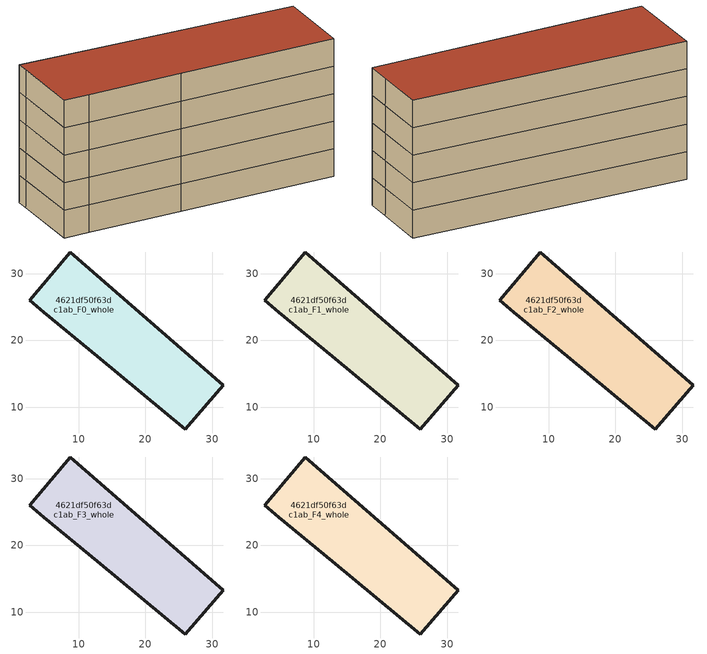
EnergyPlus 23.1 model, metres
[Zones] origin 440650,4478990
4621df50f63dc1ab_F0_whole
 floor ground (EU_floor_Construction): 31.72,13.26 27.84,8.83 26,6.7 12.72,17.67 4.72,24.28 2.58,26.05 7.85,32.26 8.73,33.29 z0
 wall outside (EU_wall_Construction): 31.72,13.26 8.73,33.29 7.85,32.26 2.58,26.05 4.72,24.28 12.72,17.67 26,6.7 27.84,8.83 31.72,13.26 z0:3
4621df50f63dc1ab_F1_whole
 floor to 4621df50f63dc1ab_F0_whole (EU_floor_Construction): 31.72,13.26 27.84,8.83 26,6.7 12.72,17.67 4.72,24.28 2.58,26.05 7.85,32.26 8.73,33.29 z3
 wall outside (EU_wall_Construction): 31.72,13.26 8.73,33.29 7.85,32.26 2.58,26.05 4.72,24.28 12.72,17.67 26,6.7 27.84,8.83 31.72,13.26 z3:6
4621df50f63dc1ab_F2_whole
 floor to 4621df50f63dc1ab_F1_whole (EU_floor_Construction): 31.72,13.26 27.84,8.83 26,6.7 12.72,17.67 4.72,24.28 2.58,26.05 7.85,32.26 8.73,33.29 z6
 wall outside (EU_wall_Construction): 31.72,13.26 8.73,33.29 7.85,32.26 2.58,26.05 4.72,24.28 12.72,17.67 26,6.7 27.84,8.83 31.72,13.26 z6:9
4621df50f63dc1ab_F3_whole
 floor to 4621df50f63dc1ab_F2_whole (EU_floor_Construction): 31.72,13.26 27.84,8.83 26,6.7 12.72,17.67 4.72,24.28 2.58,26.05 7.85,32.26 8.73,33.29 z9
 wall outside (EU_wall_Construction): 31.72,13.26 8.73,33.29 7.85,32.26 2.58,26.05 4.72,24.28 12.72,17.67 26,6.7 27.84,8.83 31.72,13.26 z9:12
4621df50f63dc1ab_F4_whole
 floor to 4621df50f63dc1ab_F3_whole (EU_floor_Construction): 31.72,13.26 27.84,8.83 26,6.7 12.72,17.67 4.72,24.28 2.58,26.05 7.85,32.26 8.73,33.29 z12
 wall outside (EU_wall_Construction): 31.72,13.26 8.73,33.29 7.85,32.26 2.58,26.05 4.72,24.28 12.72,17.67 26,6.7 27.84,8.83 31.72,13.26 z12:15
 roof outside (EU_roof_Construction): 27.84,8.83 31.72,13.26 8.73,33.29 7.85,32.26 2.58,26.05 4.72,24.28 12.72,17.67 26,6.7 z15
[Building]
EU S2 Campaign: North Axis=0; Terrain=City; Solar Distribution=FullExterior
[Site:Location]
Madrid: Latitude=40.5; Longitude=-3.5; Time Zone=1; Elevation=609
[SizingPeriod:WeatherFileDays]
AnnualSizingPeriod: Begin Month=1; Begin Day of Month=1; End Month=12; End Day of Month=31; Day of Week for Start Day=Monday; Use Weather File Daylight Saving Period=No; Use Weather File Rain and Snow Indicators=No
[MATERIAL]
EU_InternalMass_Material: Roughness=MediumRough; Thickness=0.1; Conductivity=1; Density=1800; Specific Heat=900; Thermal Absorptance=0.9; Solar Absorptance=0.7; Visible Absorptance=0.7
[MATERIAL:NOMASS] Roughness=MediumRough; Thermal Absorptance=0.9; Solar Absorptance=0.7; Visible Absorptance=0.7
Name | Thermal Resistance
EU_wall_NoMass | 0.459673
EU_roof_NoMass | 0.495815
EU_floor_NoMass | 0.788942
[CONSTRUCTION]
EU_wall_Construction: EU_wall_NoMass
EU_roof_Construction: EU_roof_NoMass
EU_floor_Construction: EU_floor_NoMass
EU_InternalMass_Construction: EU_InternalMass_Material
[ZONE] Type=1; Multiplier=1; Ceiling Height=autocalculate; Volume=830.768; Floor Area=autocalculate; Part of Total Floor Area=Yes
4621df50f63dc1ab_F0_whole; 4621df50f63dc1ab_F1_whole; 4621df50f63dc1ab_F2_whole; 4621df50f63dc1ab_F3_whole; 4621df50f63dc1ab_F4_whole
[INTERNALMASS] Construction=EU_InternalMass_Construction; Surface Area=276.923
Name | Zone or ZoneList
4621df50f63dc1ab_F0_whole_EU_InternalMass | 4621df50f63dc1ab_F0_whole
4621df50f63dc1ab_F1_whole_EU_InternalMass | 4621df50f63dc1ab_F1_whole
4621df50f63dc1ab_F2_whole_EU_InternalMass | 4621df50f63dc1ab_F2_whole
4621df50f63dc1ab_F3_whole_EU_InternalMass | 4621df50f63dc1ab_F3_whole
4621df50f63dc1ab_F4_whole_EU_InternalMass | 4621df50f63dc1ab_F4_whole
[OTHEREQUIPMENT] Fuel Type=Electricity; Design Level Calculation Method=Watts/Area; Power per Zone Floor Area=1; Fraction Latent=0; Fraction Radiant=0; Fraction Lost=0; Carbon Dioxide Generation Rate=0; EndUse Subcategory=EU_Step8_InternalGains
Name | Zone or ZoneList or Space or SpaceList | Schedule
EU_Step8_InternalGain_4621df50f63dc1ab_F0_whole_f000 | 4621df50f63dc1ab_F0_whole | EU_Step8_GainSchedule_4621df50f63dc1ab_F0_whole_f000
EU_Step8_InternalGain_4621df50f63dc1ab_F1_whole_f000 | 4621df50f63dc1ab_F1_whole | EU_Step8_GainSchedule_4621df50f63dc1ab_F1_whole_f000
EU_Step8_InternalGain_4621df50f63dc1ab_F2_whole_f000 | 4621df50f63dc1ab_F2_whole | EU_Step8_GainSchedule_4621df50f63dc1ab_F2_whole_f000
EU_Step8_InternalGain_4621df50f63dc1ab_F3_whole_f000 | 4621df50f63dc1ab_F3_whole | EU_Step8_GainSchedule_4621df50f63dc1ab_F3_whole_f000
EU_Step8_InternalGain_4621df50f63dc1ab_F4_whole_f000 | 4621df50f63dc1ab_F4_whole | EU_Step8_GainSchedule_4621df50f63dc1ab_F4_whole_f000
[ZONEVENTILATION:DESIGNFLOWRATE] Schedule=EU_AlwaysOn; Design Flow Rate Calculation Method=AirChanges/Hour; Air Changes per Hour=0.719161; Ventilation Type=Natural; Fan Pressure Rise=0; Fan Total Efficiency=1; Constant Term Coefficient=1; Temperature Term Coefficient=0; Velocity Term Coefficient=0; Velocity Squared Term Coefficient=0; Minimum Indoor Temperature=-100; Maximum Indoor Temperature=100; Delta Temperature=-100; Minimum Outdoor Temperature=-100; Maximum Outdoor Temperature=100; Maximum Wind Speed=40
Name | Zone or ZoneList or Space or SpaceList
EU_ConstantAir_4621df50f63dc1ab_F0_whole | 4621df50f63dc1ab_F0_whole
EU_ConstantAir_4621df50f63dc1ab_F1_whole | 4621df50f63dc1ab_F1_whole
EU_ConstantAir_4621df50f63dc1ab_F2_whole | 4621df50f63dc1ab_F2_whole
EU_ConstantAir_4621df50f63dc1ab_F3_whole | 4621df50f63dc1ab_F3_whole
EU_ConstantAir_4621df50f63dc1ab_F4_whole | 4621df50f63dc1ab_F4_whole
[HVACTEMPLATE:THERMOSTAT] Constant Heating Setpoint=20; Constant Cooling Setpoint=50
EU_HeatOnly_4621df50f63dc1ab_F0_whole; EU_HeatOnly_4621df50f63dc1ab_F1_whole; EU_HeatOnly_4621df50f63dc1ab_F2_whole; EU_HeatOnly_4621df50f63dc1ab_F3_whole; EU_HeatOnly_4621df50f63dc1ab_F4_whole
[HVACTEMPLATE:ZONE:IDEALLOADSAIRSYSTEM] System Availability Schedule=EU_AlwaysOn; Maximum Heating Supply Air Temperature=50; Minimum Cooling Supply Air Temperature=13; Maximum Heating Supply Air Humidity Ratio=0.0156; Minimum Cooling Supply Air Humidity Ratio=0.0077; Heating Limit=NoLimit; Cooling Limit=NoLimit; Heating Availability Schedule=EU_AlwaysOn; Cooling Availability Schedule=EU_CoolingOff; Dehumidification Control Type=ConstantSensibleHeatRatio; Cooling Sensible Heat Ratio=0.7; Dehumidification Setpoint=60; Humidification Control Type=None; Humidification Setpoint=30; Outdoor Air Method=None; Outdoor Air Flow Rate per Person=0.00944; Outdoor Air Flow Rate per Zone Floor Area=0; Outdoor Air Flow Rate per Zone=0; Demand Controlled Ventilation Type=None; Outdoor Air Economizer Type=NoEconomizer; Heat Recovery Type=None; Sensible Heat Recovery Effectiveness=0.7; Latent Heat Recovery Effectiveness=0.65
Name | Template Thermostat
4621df50f63dc1ab_F0_whole | EU_HeatOnly_4621df50f63dc1ab_F0_whole
4621df50f63dc1ab_F1_whole | EU_HeatOnly_4621df50f63dc1ab_F1_whole
4621df50f63dc1ab_F2_whole | EU_HeatOnly_4621df50f63dc1ab_F2_whole
4621df50f63dc1ab_F3_whole | EU_HeatOnly_4621df50f63dc1ab_F3_whole
4621df50f63dc1ab_F4_whole | EU_HeatOnly_4621df50f63dc1ab_F4_whole
[SIZING:ZONE] Zone Cooling Design Supply Air Temperature Input Method=SupplyAirTemperature; Zone Cooling Design Supply Air Temperature=13; Zone Heating Design Supply Air Temperature Input Method=SupplyAirTemperature; Zone Heating Design Supply Air Temperature=50; Zone Cooling Design Supply Air Humidity Ratio=0.008; Zone Heating Design Supply Air Humidity Ratio=0.008; Cooling Design Air Flow Method=DesignDay; Cooling Design Air Flow Rate=0; Cooling Minimum Air Flow per Zone Floor Area=0.000762; Cooling Minimum Air Flow=0; Cooling Minimum Air Flow Fraction=0.2; Heating Design Air Flow Method=DesignDay; Heating Design Air Flow Rate=0; Heating Maximum Air Flow per Zone Floor Area=0.002032; Heating Maximum Air Flow=0.141576; Heating Maximum Air Flow Fraction=0.3; Account for Dedicated Outdoor Air System=No; Dedicated Outdoor Air System Control Strategy=NeutralSupplyAir; Dedicated Outdoor Air Low Setpoint Temperature for Design=autosize; Dedicated Outdoor Air High Setpoint Temperature for Design=autosize; Zone Load Sizing Method=Sensible Load Only No Latent Load; Zone Latent Cooling Design Supply Air Humidity Ratio Input Method=HumidityRatioDifference; Zone Cooling Design Supply Air Humidity Ratio Difference=0.005; Zone Latent Heating Design Supply Air Humidity Ratio Input Method=HumidityRatioDifference; Zone Humidification Design Supply Air Humidity Ratio Difference=0.005
4621df50f63dc1ab_F0_whole; 4621df50f63dc1ab_F1_whole; 4621df50f63dc1ab_F2_whole; 4621df50f63dc1ab_F3_whole; 4621df50f63dc1ab_F4_whole
[SCHEDULE:CONSTANT]
Name | Hourly Value
EU_AlwaysOn | 1
EU_CoolingOff | 0
[SCHEDULE:FILE] Column Number=1; Rows to Skip at Top=0; Number of Hours of Data=8760; Column Separator=Comma; Interpolate to Timestep=No; Minutes per Item=60; Adjust Schedule for Daylight Savings=Yes
Name | File
EU_Step8_GainSchedule_4621df50f63dc1ab_F0_whole_f000 | C:\Users\o_iseri\Desktop\OpenUBEM\openubem\outputs\eu_evidence\EU-11\ES-MAD-BERRUGUETE\idfs\4621df50f63dc1ab\4621df50f63dc1ab_F0_whole_f000_gain.csv
EU_Step8_GainSchedule_4621df50f63dc1ab_F1_whole_f000 | C:\Users\o_iseri\Desktop\OpenUBEM\openubem\outputs\eu_evidence\EU-11\ES-MAD-BERRUGUETE\idfs\4621df50f63dc1ab\4621df50f63dc1ab_F1_whole_f000_gain.csv
EU_Step8_GainSchedule_4621df50f63dc1ab_F2_whole_f000 | C:\Users\o_iseri\Desktop\OpenUBEM\openubem\outputs\eu_evidence\EU-11\ES-MAD-BERRUGUETE\idfs\4621df50f63dc1ab\4621df50f63dc1ab_F2_whole_f000_gain.csv
EU_Step8_GainSchedule_4621df50f63dc1ab_F3_whole_f000 | C:\Users\o_iseri\Desktop\OpenUBEM\openubem\outputs\eu_evidence\EU-11\ES-MAD-BERRUGUETE\idfs\4621df50f63dc1ab\4621df50f63dc1ab_F3_whole_f000_gain.csv
EU_Step8_GainSchedule_4621df50f63dc1ab_F4_whole_f000 | C:\Users\o_iseri\Desktop\OpenUBEM\openubem\outputs\eu_evidence\EU-11\ES-MAD-BERRUGUETE\idfs\4621df50f63dc1ab\4621df50f63dc1ab_F4_whole_f000_gain.csv
